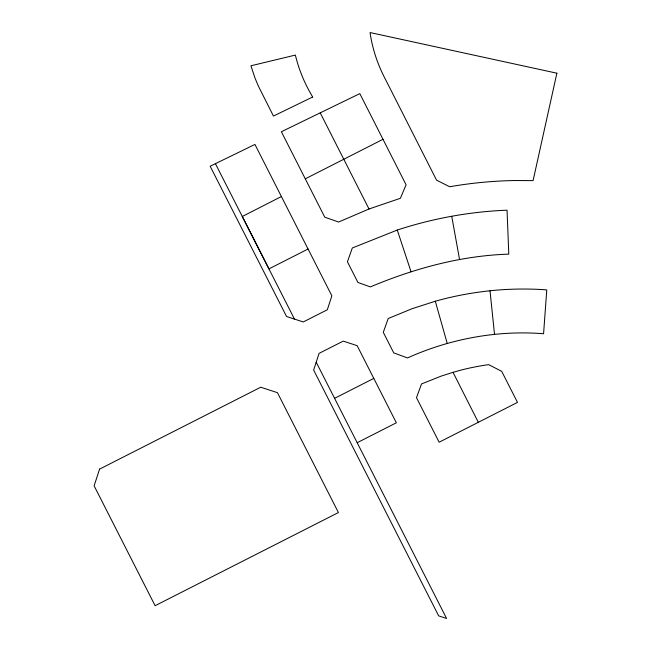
<?xml version="1.0" encoding="UTF-8"?>
<svg xmlns="http://www.w3.org/2000/svg" width="651" height="651" viewBox="0 0 651 651"><rect width="100%" height="100%" fill="white"/><g stroke="black" fill="none" stroke-linecap="round" stroke-linejoin="round"><path stroke-width="0.98" d="M281.395 196.537L242.278 216.49L268.944 268.887L308.061 249.016L331.855 295.814L327.315 309.762L303.285 321.952L286.554 316.5L210.159 166.233L254.94 144.432L308.061 249.016M305.278 178.838L382.991 139.306M334.614 398.322L373.796 378.394L357.147 345.665L343.232 341.116L319.08 353.371L313.636 370.069L438.668 615.87L446.586 618.45L316.207 362.192M357.179 442.713L396.353 422.792L373.796 378.394M320.227 112.843L281.37 131.746L324.768 217.19L338.601 222.032L369.019 208.987L400.373 198.295L406.086 184.811L359.816 93.622L320.227 112.843L369.019 208.987M397.265 230.055L352.313 247.99L347.422 261.792L357.936 282.485L370.395 286.896C414.305 268.464 460.998 255.64 508.797 254.142L507.039 210.192C469.916 211.64 433.053 218.378 397.737 229.884L397.265 230.055L411.066 271.784M435.299 301.234L411.855 308.794L388.208 318.526L383.284 332.327L393.749 352.899L407.493 357.936C449.947 338.854 497.112 330.041 543.577 333.735L546.775 289.923L541.762 289.54A331.473 331.473 0 0 0 502.116 289.719C479.527 291.298 457.092 295.074 435.299 301.234L447.253 343.492M453.031 372.331L440.93 376.197L421.531 383.935L416.485 397.671L439.14 442.216L517.496 402.391L501.701 371.33L488.665 364.65A245.411 245.411 0 0 0 461.12 370.069L453.031 372.331L478.322 422.32M215.432 163.686L294.464 319.08M451.737 216.287L459.565 259.57M490.008 290.745L494.524 334.411M556.882 73.197L533.088 180.62L514.86 180.53A423.508 423.508 0 0 0 449.662 186.747L436.561 180.156L385.84 80.114C377.962 65.295 372.396 49.191 370.069 32.55L556.882 73.197M99.57 469.119L94.118 485.825L155.101 605.707L338.422 512.549L277.44 392.667L260.742 387.215L99.57 469.119M312.667 96.991L273.453 116.065L258.366 86.087L254.94 77.884L250.92 65.784L295.375 55.083C298.882 69.852 304.855 83.987 312.667 96.991"/></g></svg>
